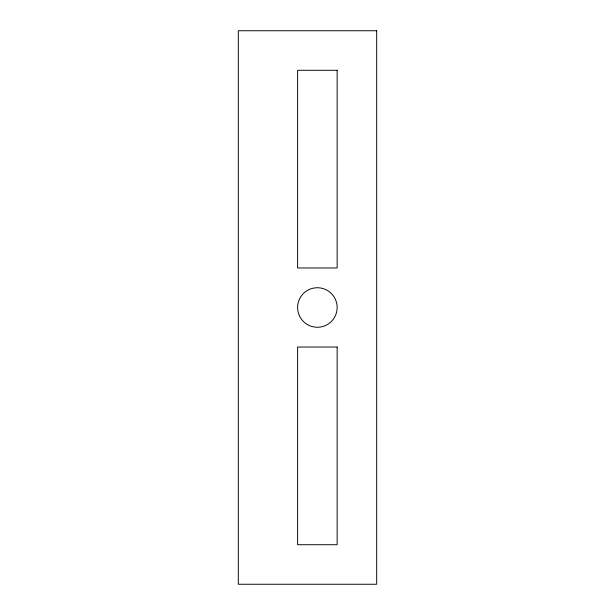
<?xml version="1.0" encoding="UTF-8"?>
<svg xmlns="http://www.w3.org/2000/svg" width="615" height="615" viewBox="0 0 615 615"><rect width="100%" height="100%" fill="white"/><g stroke="black" fill="none" stroke-linecap="round" stroke-linejoin="round"><path stroke-width="0.92" d="M376.688 30.75L238.312 30.75L238.312 584.25L376.688 584.25L376.688 30.75M337.151 70.287L297.614 70.287L297.614 267.963L337.151 267.963L337.151 70.287M337.151 347.037L297.614 347.037L297.614 544.713L337.151 544.713L337.151 347.037M307.5 324.62A19.765 19.765 0 0 0 337.151 307.5A19.765 19.765 0 0 0 307.5 290.38A19.765 19.765 0 0 0 307.5 324.62"/></g></svg>
